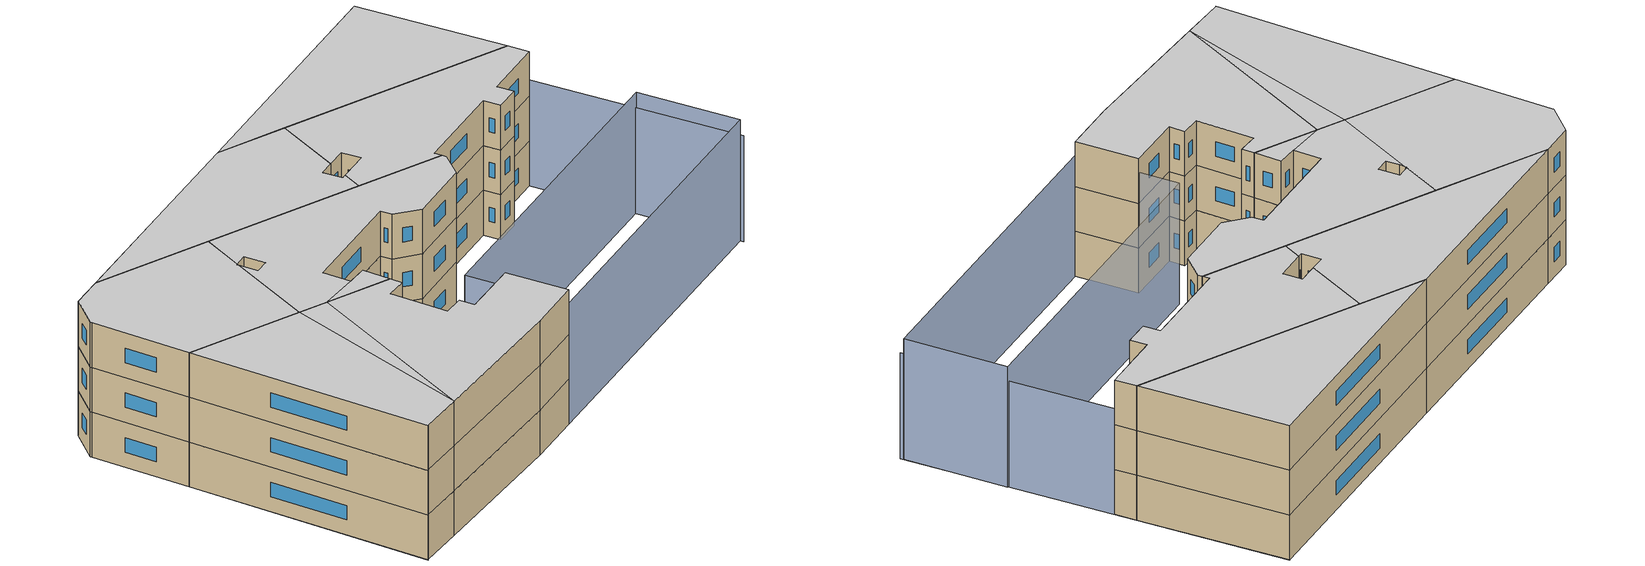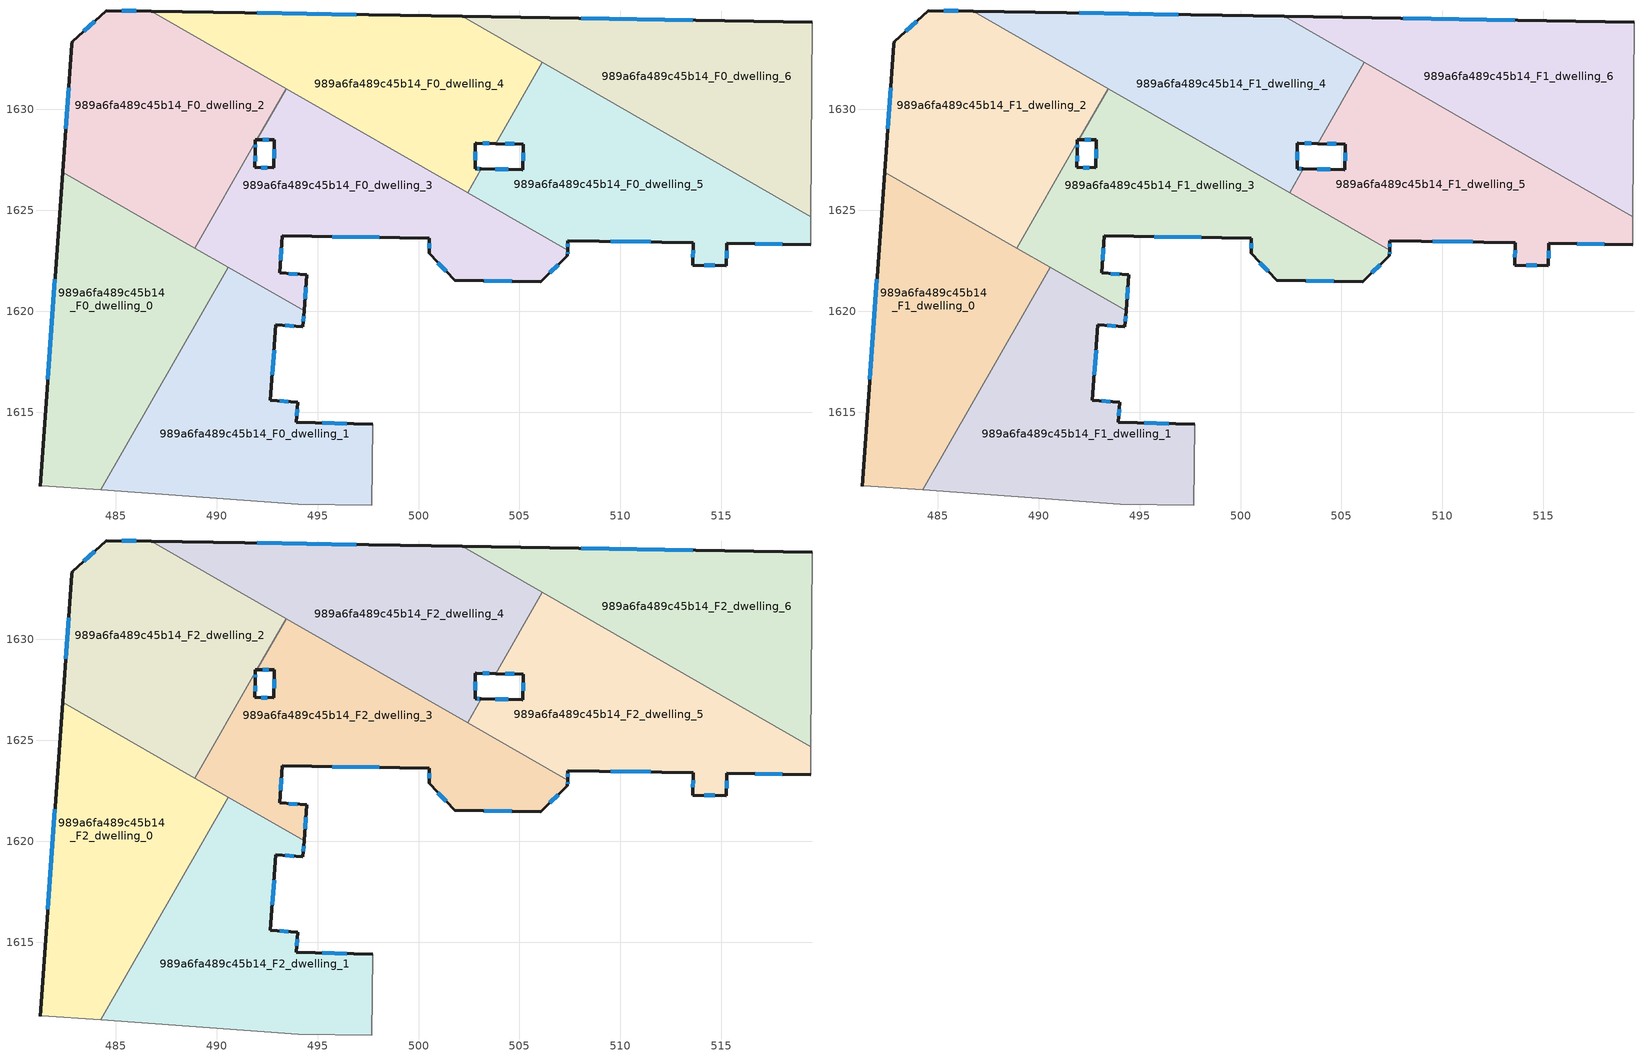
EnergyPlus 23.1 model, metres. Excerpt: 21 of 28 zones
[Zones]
989a6fa489c45b14_F0_dwelling_0
 floor ground (EU_floor_Construction): 488.92,1623.12 484.25,1611.15 481.33,1611.36 481.26,1611.34 482.38,1626.88 z0; 490.58,1622.17 484.25,1611.15 488.92,1623.12 z0
 wall outside (EU_wall_Construction): 482.38,1626.88 481.26,1611.34 z0:3
 wall adiabatic (EU_wall_Construction): 481.26,1611.34 481.33,1611.36 484.25,1611.15 z0:3
 wall to 989a6fa489c45b14_F0_dwelling_1 (EU_wall_Construction): 484.25,1611.15 490.58,1622.17 z0:3
 wall to 989a6fa489c45b14_F0_dwelling_2 (EU_wall_Construction): 488.92,1623.13 482.38,1626.88 z0:3
 wall to 989a6fa489c45b14_F0_dwelling_3 (EU_wall_Construction): 490.58,1622.17 488.92,1623.13 z0:3
 window (EU_Window_Construction): 482,1621.59 481.64,1616.63 z1.02:1.98
989a6fa489c45b14_F0_dwelling_1
 floor ground (EU_floor_Construction): 494.34,1620.02 494.28,1619.23 492.94,1619.33 492.66,1615.59 494.01,1615.49 493.94,1614.49 497.74,1614.41 497.67,1610.38 494.04,1610.43 484.25,1611.15 490.58,1622.17 z0
 wall outside (EU_wall_Construction): 497.74,1614.41 493.94,1614.49 494.01,1615.49 492.66,1615.59 492.94,1619.33 494.28,1619.23 494.34,1620.02 z0:3
 wall adiabatic (EU_wall_Construction): 484.25,1611.15 494.04,1610.43 497.67,1610.38 497.74,1614.41 z0:3
 wall to 989a6fa489c45b14_F0_dwelling_3 (EU_wall_Construction): 494.34,1620.02 490.58,1622.17 z0:3
 window (EU_Window_Construction): 493.39,1619.29 493.82,1619.26 / 492.76,1616.86 492.84,1618.05 / 493.55,1615.53 493.12,1615.56 / 493.96,1614.83 493.99,1615.15 / 496.44,1614.44 495.23,1614.46 / 494.3,1619.5 494.32,1619.75 z1.02:1.98
989a6fa489c45b14_F0_dwelling_2
 floor ground (EU_floor_Construction): 493.45,1631.02 492,1628.5 491.93,1628.5 491.92,1628.36 488.92,1623.13 482.38,1626.88 482.83,1633.21 482.84,1633.34 484.55,1634.89 486.77,1634.85 z0
 wall outside (EU_wall_Construction): 486.77,1634.85 484.55,1634.89 482.84,1633.34 482.83,1633.21 482.38,1626.88 / 491.93,1628.36 491.93,1628.5 492,1628.5 z0:3
 wall to 989a6fa489c45b14_F0_dwelling_3 (EU_wall_Construction): 492,1628.5 493.45,1631.02 / 488.92,1623.12 491.93,1628.36 z0:3
 wall to 989a6fa489c45b14_F0_dwelling_4 (EU_wall_Construction): 493.45,1631.02 486.77,1634.85 z0:3
 window (EU_Window_Construction): 483.97,1634.36 483.42,1633.87 / 486.01,1634.86 485.3,1634.87 / 482.68,1631.05 482.53,1629.03 z1.02:1.98
989a6fa489c45b14_F0_dwelling_3
 floor ground (EU_floor_Construction): 507.38,1623.03 507.38,1622.74 506.06,1621.46 501.8,1621.53 500.52,1622.86 500.53,1623.61 493.25,1623.73 493.12,1621.9 490.58,1622.17 488.92,1623.13 491.92,1628.36 491.92,1628 491.9,1627.12 492.84,1627.1 492.87,1628.48 492,1628.5 493.45,1631.02 z0; 494.46,1621.8 494.34,1620.02 490.58,1622.17 493.12,1621.9 z0
 wall outside (EU_wall_Construction): 494.34,1620.02 494.46,1621.8 493.12,1621.9 493.25,1623.73 500.53,1623.61 500.53,1622.86 501.8,1621.53 506.06,1621.46 507.38,1622.74 507.38,1623.03 / 492,1628.5 492.87,1628.48 492.84,1627.1 491.9,1627.12 491.92,1628 491.93,1628.36 z0:3
 wall to 989a6fa489c45b14_F0_dwelling_5 (EU_wall_Construction): 507.38,1623.03 502.44,1625.86 z0:3
 wall to 989a6fa489c45b14_F0_dwelling_4 (EU_wall_Construction): 502.44,1625.86 493.45,1631.02 z0:3
 window (EU_Window_Construction): 493.17,1622.52 493.21,1623.11 / 494.01,1621.83 493.58,1621.86 / 494.38,1620.63 494.42,1621.19 / 491.92,1628.12 491.92,1628.24 / 491.91,1627.42 491.91,1627.7 / 492.52,1627.11 492.22,1627.11 / 492.86,1628.01 492.85,1627.57 / 492.3,1628.49 492.57,1628.49 / 507.38,1622.83 507.38,1622.93 / 506.51,1621.9 506.93,1622.3 / 503.25,1621.51 504.61,1621.49 / 500.96,1622.4 501.36,1621.98 / 500.53,1623.35 500.53,1623.11 / 495.73,1623.69 498.05,1623.65 z1.02:1.98
989a6fa489c45b14_F0_dwelling_4
 floor ground (EU_floor_Construction): 506.14,1632.31 503.83,1628.3 502.86,1628.31 502.82,1628.32 502.8,1627.04 503.11,1627.04 502.44,1625.86 486.77,1634.85 502.15,1634.6 z0
 wall outside (EU_wall_Construction): 503.11,1627.04 502.8,1627.04 502.82,1628.32 502.86,1628.31 503.83,1628.3 / 502.15,1634.6 486.77,1634.85 z0:3
 wall to 989a6fa489c45b14_F0_dwelling_5 (EU_wall_Construction): 503.83,1628.3 506.14,1632.31 / 502.44,1625.86 503.11,1627.04 z0:3
 wall to 989a6fa489c45b14_F0_dwelling_6 (EU_wall_Construction): 506.14,1632.31 502.15,1634.6 z0:3
 window (EU_Window_Construction): 503.19,1628.31 503.5,1628.3 / 502.81,1627.48 502.81,1627.88 / 503.01,1627.04 502.91,1627.04 / 496.92,1634.68 492,1634.76 z1.02:1.98
989a6fa489c45b14_F0_dwelling_5
 floor ground (EU_floor_Construction): 519.43,1624.69 519.42,1623.29 515.26,1623.36 515.24,1622.25 513.58,1622.28 513.6,1623.39 507.39,1623.5 507.38,1623.03 502.44,1625.86 503.11,1627.04 505.13,1627.01 505.17,1627.01 505.19,1628.28 503.83,1628.3 506.14,1632.31 z0
 wall outside (EU_wall_Construction): 507.38,1623.03 507.39,1623.5 513.6,1623.39 513.58,1622.28 515.24,1622.25 515.26,1623.36 519.43,1623.29 / 503.83,1628.3 505.19,1628.28 505.17,1627.01 505.14,1627.01 503.11,1627.04 z0:3
 wall adiabatic (EU_wall_Construction): 519.43,1623.29 519.43,1624.69 z0:3
 wall to 989a6fa489c45b14_F0_dwelling_6 (EU_wall_Construction): 519.43,1624.69 506.14,1632.31 z0:3
 window (EU_Window_Construction): 515.25,1622.63 515.26,1622.98 / 514.15,1622.27 514.68,1622.26 / 513.6,1623.02 513.59,1622.66 / 509.51,1623.46 511.49,1623.43 / 507.39,1623.19 507.39,1623.34 / 504.45,1627.02 503.8,1627.03 / 505.18,1627.84 505.18,1627.44 / 504.3,1628.29 504.73,1628.28 / 516.68,1623.34 518.01,1623.32 z1.02:1.98
989a6fa489c45b14_F0_dwelling_6
 floor ground (EU_floor_Construction): 519.48,1634.31 519.43,1624.69 502.15,1634.6 z0
 wall outside (EU_wall_Construction): 519.48,1634.31 502.15,1634.6 z0:3
 wall adiabatic (EU_wall_Construction): 519.43,1624.69 519.48,1634.31 z0:3
 window (EU_Window_Construction): 513.59,1634.41 508.05,1634.5 z1.02:1.98
989a6fa489c45b14_F1_dwelling_0
 floor to 989a6fa489c45b14_F0_dwelling_0 (EU_floor_Construction): 488.92,1623.12 484.25,1611.15 481.33,1611.36 481.26,1611.34 482.38,1626.88 z3; 490.58,1622.17 484.25,1611.15 488.92,1623.12 z3
 wall outside (EU_wall_Construction): 482.38,1626.88 481.26,1611.34 z3:6
 wall adiabatic (EU_wall_Construction): 481.26,1611.34 481.33,1611.36 484.25,1611.15 z3:6
 wall to 989a6fa489c45b14_F1_dwelling_1 (EU_wall_Construction): 484.25,1611.15 490.58,1622.17 z3:6
 wall to 989a6fa489c45b14_F1_dwelling_2 (EU_wall_Construction): 488.92,1623.13 482.38,1626.88 z3:6
 wall to 989a6fa489c45b14_F1_dwelling_3 (EU_wall_Construction): 490.58,1622.17 488.92,1623.13 z3:6
 window (EU_Window_Construction): 482,1621.59 481.64,1616.63 z4.02:4.98
989a6fa489c45b14_F1_dwelling_1
 floor to 989a6fa489c45b14_F0_dwelling_1 (EU_floor_Construction): 494.34,1620.02 494.28,1619.23 492.94,1619.33 492.66,1615.59 494.01,1615.49 493.94,1614.49 497.74,1614.41 497.67,1610.38 494.04,1610.43 484.25,1611.15 490.58,1622.17 z3
 wall outside (EU_wall_Construction): 497.74,1614.41 493.94,1614.49 494.01,1615.49 492.66,1615.59 492.94,1619.33 494.28,1619.23 494.34,1620.02 z3:6
 wall adiabatic (EU_wall_Construction): 484.25,1611.15 494.04,1610.43 497.67,1610.38 497.74,1614.41 z3:6
 wall to 989a6fa489c45b14_F1_dwelling_3 (EU_wall_Construction): 494.34,1620.02 490.58,1622.17 z3:6
 window (EU_Window_Construction): 493.39,1619.29 493.82,1619.26 / 492.76,1616.86 492.84,1618.05 / 493.55,1615.53 493.12,1615.56 / 493.96,1614.83 493.99,1615.15 / 496.44,1614.44 495.23,1614.46 / 494.3,1619.5 494.32,1619.75 z4.02:4.98
989a6fa489c45b14_F1_dwelling_2
 floor to 989a6fa489c45b14_F0_dwelling_2 (EU_floor_Construction): 493.45,1631.02 492,1628.5 491.93,1628.5 491.92,1628.36 488.92,1623.13 482.38,1626.88 482.83,1633.21 482.84,1633.34 484.55,1634.89 486.77,1634.85 z3
 wall outside (EU_wall_Construction): 486.77,1634.85 484.55,1634.89 482.84,1633.34 482.83,1633.21 482.38,1626.88 / 491.93,1628.36 491.93,1628.5 492,1628.5 z3:6
 wall to 989a6fa489c45b14_F1_dwelling_3 (EU_wall_Construction): 492,1628.5 493.45,1631.02 / 488.92,1623.12 491.93,1628.36 z3:6
 wall to 989a6fa489c45b14_F1_dwelling_4 (EU_wall_Construction): 493.45,1631.02 486.77,1634.85 z3:6
 window (EU_Window_Construction): 483.97,1634.36 483.42,1633.87 / 486.01,1634.86 485.3,1634.87 / 482.68,1631.05 482.53,1629.03 z4.02:4.98
989a6fa489c45b14_F1_dwelling_3
 floor to 989a6fa489c45b14_F0_dwelling_3 (EU_floor_Construction): 494.46,1621.8 494.34,1620.02 490.58,1622.17 493.12,1621.9 z3; 507.38,1623.03 507.38,1622.74 506.06,1621.46 501.8,1621.53 500.53,1622.86 500.53,1623.61 493.25,1623.73 493.12,1621.9 490.58,1622.17 488.92,1623.13 491.92,1628.36 491.92,1628 491.9,1627.12 492.84,1627.1 492.87,1628.48 492,1628.5 493.45,1631.02 z3
 wall outside (EU_wall_Construction): 494.34,1620.02 494.46,1621.8 493.12,1621.9 493.25,1623.73 500.53,1623.61 500.53,1622.86 501.8,1621.53 506.06,1621.46 507.38,1622.74 507.38,1623.03 / 492,1628.5 492.87,1628.48 492.84,1627.1 491.9,1627.12 491.92,1628 491.93,1628.36 z3:6
 wall to 989a6fa489c45b14_F1_dwelling_5 (EU_wall_Construction): 507.38,1623.03 502.44,1625.86 z3:6
 wall to 989a6fa489c45b14_F1_dwelling_4 (EU_wall_Construction): 502.44,1625.86 493.45,1631.02 z3:6
 window (EU_Window_Construction): 493.17,1622.52 493.21,1623.11 / 494.01,1621.83 493.58,1621.86 / 494.38,1620.63 494.42,1621.19 / 491.92,1628.12 491.92,1628.24 / 491.91,1627.42 491.91,1627.7 / 492.52,1627.11 492.22,1627.11 / 492.86,1628.01 492.85,1627.57 / 492.3,1628.49 492.57,1628.49 / 507.38,1622.83 507.38,1622.93 / 506.51,1621.9 506.93,1622.3 / 503.25,1621.51 504.61,1621.49 / 500.96,1622.4 501.36,1621.98 / 500.53,1623.35 500.53,1623.11 / 495.73,1623.69 498.05,1623.65 z4.02:4.98
989a6fa489c45b14_F1_dwelling_4
 floor to 989a6fa489c45b14_F0_dwelling_4 (EU_floor_Construction): 506.14,1632.31 503.83,1628.3 502.86,1628.31 502.82,1628.32 502.8,1627.04 503.11,1627.04 502.44,1625.86 486.77,1634.85 502.15,1634.6 z3
 wall outside (EU_wall_Construction): 503.11,1627.04 502.8,1627.04 502.82,1628.32 502.86,1628.31 503.83,1628.3 / 502.15,1634.6 486.77,1634.85 z3:6
 wall to 989a6fa489c45b14_F1_dwelling_5 (EU_wall_Construction): 503.83,1628.3 506.14,1632.31 / 502.44,1625.86 503.11,1627.04 z3:6
 wall to 989a6fa489c45b14_F1_dwelling_6 (EU_wall_Construction): 506.14,1632.31 502.15,1634.6 z3:6
 window (EU_Window_Construction): 503.19,1628.31 503.5,1628.3 / 502.81,1627.48 502.81,1627.88 / 503.01,1627.04 502.91,1627.04 / 496.92,1634.68 492,1634.76 z4.02:4.98
989a6fa489c45b14_F1_dwelling_5
 floor to 989a6fa489c45b14_F0_dwelling_5 (EU_floor_Construction): 519.43,1624.69 519.42,1623.29 515.26,1623.36 515.24,1622.25 513.58,1622.28 513.6,1623.39 507.39,1623.5 507.38,1623.03 502.44,1625.86 503.11,1627.04 505.13,1627.01 505.17,1627.01 505.19,1628.28 503.83,1628.3 506.14,1632.31 z3
 wall outside (EU_wall_Construction): 507.38,1623.03 507.39,1623.5 513.6,1623.39 513.58,1622.28 515.24,1622.25 515.26,1623.36 519.43,1623.29 / 503.83,1628.3 505.19,1628.28 505.17,1627.01 505.14,1627.01 503.11,1627.04 z3:6
 wall adiabatic (EU_wall_Construction): 519.43,1623.29 519.43,1624.69 z3:6
 wall to 989a6fa489c45b14_F1_dwelling_6 (EU_wall_Construction): 519.43,1624.69 506.14,1632.31 z3:6
 window (EU_Window_Construction): 515.25,1622.63 515.26,1622.98 / 514.15,1622.27 514.68,1622.26 / 513.6,1623.02 513.59,1622.66 / 509.51,1623.46 511.49,1623.43 / 507.39,1623.19 507.39,1623.34 / 504.45,1627.02 503.8,1627.03 / 505.18,1627.84 505.18,1627.44 / 504.3,1628.29 504.73,1628.28 / 516.68,1623.34 518.01,1623.32 z4.02:4.98
989a6fa489c45b14_F1_dwelling_6
 floor to 989a6fa489c45b14_F0_dwelling_6 (EU_floor_Construction): 519.48,1634.31 519.43,1624.69 502.15,1634.6 z3
 wall outside (EU_wall_Construction): 519.48,1634.31 502.15,1634.6 z3:6
 wall adiabatic (EU_wall_Construction): 519.43,1624.69 519.48,1634.31 z3:6
 window (EU_Window_Construction): 513.59,1634.41 508.05,1634.5 z4.02:4.98
989a6fa489c45b14_F2_dwelling_0
 floor to 989a6fa489c45b14_F1_dwelling_0 (EU_floor_Construction): 488.92,1623.12 484.25,1611.15 481.33,1611.36 481.26,1611.34 482.38,1626.88 z6; 490.58,1622.17 484.25,1611.15 488.92,1623.12 z6
 wall outside (EU_wall_Construction): 482.38,1626.88 481.26,1611.34 z6:9
 wall adiabatic (EU_wall_Construction): 481.26,1611.34 481.33,1611.36 484.25,1611.15 z6:9
 wall to 989a6fa489c45b14_F2_dwelling_1 (EU_wall_Construction): 484.25,1611.15 490.58,1622.17 z6:9
 wall to 989a6fa489c45b14_F2_dwelling_2 (EU_wall_Construction): 488.92,1623.13 482.38,1626.88 z6:9
 wall to 989a6fa489c45b14_F2_dwelling_3 (EU_wall_Construction): 490.58,1622.17 488.92,1623.13 z6:9
 window (EU_Window_Construction): 482,1621.59 481.64,1616.63 z7.02:7.98
 ceiling to 989a6fa489c45b14_F3_dwelling_0 (EU_floor_Construction): 484.25,1611.15 488.92,1623.12 482.38,1626.88 481.26,1611.34 481.33,1611.36 z9; 484.25,1611.15 490.58,1622.17 488.92,1623.12 z9
989a6fa489c45b14_F2_dwelling_1
 floor to 989a6fa489c45b14_F1_dwelling_1 (EU_floor_Construction): 494.34,1620.02 494.28,1619.23 492.94,1619.33 492.66,1615.59 494.01,1615.49 493.94,1614.49 497.74,1614.41 497.67,1610.38 494.04,1610.43 484.25,1611.15 490.58,1622.17 z6
 wall outside (EU_wall_Construction): 497.74,1614.41 493.94,1614.49 494.01,1615.49 492.66,1615.59 492.94,1619.33 494.28,1619.23 494.34,1620.02 z6:9
 wall adiabatic (EU_wall_Construction): 484.25,1611.15 494.04,1610.43 497.67,1610.38 497.74,1614.41 z6:9
 wall to 989a6fa489c45b14_F2_dwelling_3 (EU_wall_Construction): 494.34,1620.02 490.58,1622.17 z6:9
 window (EU_Window_Construction): 493.39,1619.29 493.82,1619.26 / 492.76,1616.86 492.84,1618.05 / 493.55,1615.53 493.12,1615.56 / 493.96,1614.83 493.99,1615.15 / 496.44,1614.44 495.23,1614.46 / 494.3,1619.5 494.32,1619.75 z7.02:7.98
 ceiling to 989a6fa489c45b14_F3_dwelling_1 (EU_floor_Construction): 497.67,1610.38 497.74,1614.41 493.94,1614.49 494.01,1615.49 492.66,1615.59 492.94,1619.33 494.28,1619.23 494.34,1620.02 490.58,1622.17 484.25,1611.15 494.04,1610.43 z9
989a6fa489c45b14_F2_dwelling_2
 floor to 989a6fa489c45b14_F1_dwelling_2 (EU_floor_Construction): 493.45,1631.02 492,1628.5 491.93,1628.5 491.92,1628.36 488.92,1623.13 482.38,1626.88 482.83,1633.21 482.84,1633.34 484.55,1634.89 486.77,1634.85 z6
 wall outside (EU_wall_Construction): 486.77,1634.85 484.55,1634.89 482.84,1633.34 482.83,1633.21 482.38,1626.88 / 491.93,1628.36 491.93,1628.5 492,1628.5 z6:9
 wall to 989a6fa489c45b14_F2_dwelling_3 (EU_wall_Construction): 492,1628.5 493.45,1631.02 / 488.92,1623.12 491.93,1628.36 z6:9
 wall to 989a6fa489c45b14_F2_dwelling_4 (EU_wall_Construction): 493.45,1631.02 486.77,1634.85 z6:9
 window (EU_Window_Construction): 483.97,1634.36 483.42,1633.87 / 486.01,1634.86 485.3,1634.87 / 482.68,1631.05 482.53,1629.03 z7.02:7.98
 ceiling to 989a6fa489c45b14_F3_dwelling_2 (EU_floor_Construction): 488.92,1623.13 491.92,1628.36 491.93,1628.5 492,1628.5 493.45,1631.02 486.77,1634.85 484.55,1634.89 482.84,1633.34 482.83,1633.21 482.38,1626.88 z9
989a6fa489c45b14_F2_dwelling_3
 floor to 989a6fa489c45b14_F1_dwelling_3 (EU_floor_Construction): 494.46,1621.8 494.34,1620.02 490.58,1622.17 493.12,1621.9 z6; 507.38,1623.03 507.38,1622.74 506.06,1621.46 501.8,1621.53 500.53,1622.86 500.53,1623.61 493.25,1623.73 493.12,1621.9 490.58,1622.17 488.92,1623.13 491.92,1628.36 491.92,1628 491.9,1627.12 492.84,1627.1 492.87,1628.48 492,1628.5 493.45,1631.02 z6
 wall outside (EU_wall_Construction): 494.34,1620.02 494.46,1621.8 493.12,1621.9 493.25,1623.73 500.53,1623.61 500.53,1622.86 501.8,1621.53 506.06,1621.46 507.38,1622.74 507.38,1623.03 / 492,1628.5 492.87,1628.48 492.84,1627.1 491.9,1627.12 491.92,1628 491.93,1628.36 z6:9
 wall to 989a6fa489c45b14_F2_dwelling_5 (EU_wall_Construction): 507.38,1623.03 502.44,1625.86 z6:9
 wall to 989a6fa489c45b14_F2_dwelling_4 (EU_wall_Construction): 502.44,1625.86 493.45,1631.02 z6:9
 window (EU_Window_Construction): 493.17,1622.52 493.21,1623.11 / 494.01,1621.83 493.58,1621.86 / 494.38,1620.63 494.42,1621.19 / 491.92,1628.12 491.92,1628.24 / 491.91,1627.42 491.91,1627.7 / 492.52,1627.11 492.22,1627.11 / 492.86,1628.01 492.85,1627.57 / 492.3,1628.49 492.57,1628.49 / 507.38,1622.83 507.38,1622.93 / 506.51,1621.9 506.93,1622.3 / 503.25,1621.51 504.61,1621.49 / 500.96,1622.4 501.36,1621.98 / 500.53,1623.35 500.53,1623.11 / 495.73,1623.69 498.05,1623.65 z7.02:7.98
 ceiling to 989a6fa489c45b14_F3_dwelling_3 (EU_floor_Construction): 494.34,1620.02 494.46,1621.8 493.12,1621.9 490.58,1622.17 z9; 507.38,1622.74 507.38,1623.03 493.45,1631.02 492,1628.5 492.87,1628.48 492.84,1627.1 491.9,1627.12 491.92,1628 491.92,1628.36 488.92,1623.13 490.58,1622.17 493.12,1621.9 493.25,1623.73 500.53,1623.61 500.53,1622.86 501.8,1621.53 506.06,1621.46 z9
989a6fa489c45b14_F2_dwelling_4
 floor to 989a6fa489c45b14_F1_dwelling_4 (EU_floor_Construction): 506.14,1632.31 503.83,1628.3 502.86,1628.31 502.82,1628.32 502.8,1627.04 503.11,1627.04 502.44,1625.86 486.77,1634.85 502.15,1634.6 z6
 wall outside (EU_wall_Construction): 503.11,1627.04 502.8,1627.04 502.82,1628.32 502.86,1628.31 503.83,1628.3 / 502.15,1634.6 486.77,1634.85 z6:9
 wall to 989a6fa489c45b14_F2_dwelling_5 (EU_wall_Construction): 503.83,1628.3 506.14,1632.31 / 502.44,1625.86 503.11,1627.04 z6:9
 wall to 989a6fa489c45b14_F2_dwelling_6 (EU_wall_Construction): 506.14,1632.31 502.15,1634.6 z6:9
 window (EU_Window_Construction): 503.19,1628.31 503.5,1628.3 / 502.81,1627.48 502.81,1627.88 / 503.01,1627.04 502.91,1627.04 / 496.92,1634.68 492,1634.76 z7.02:7.98
 ceiling to 989a6fa489c45b14_F3_dwelling_4 (EU_floor_Construction): 503.11,1627.04 502.8,1627.04 502.82,1628.32 502.86,1628.31 503.83,1628.3 506.14,1632.31 502.15,1634.6 486.77,1634.85 502.44,1625.86 z9
989a6fa489c45b14_F2_dwelling_5
 floor to 989a6fa489c45b14_F1_dwelling_5 (EU_floor_Construction): 519.43,1624.69 519.42,1623.29 515.26,1623.36 515.24,1622.25 513.58,1622.28 513.6,1623.39 507.39,1623.5 507.38,1623.03 502.44,1625.86 503.11,1627.04 505.13,1627.01 505.17,1627.01 505.19,1628.28 503.83,1628.3 506.14,1632.31 z6
 wall outside (EU_wall_Construction): 507.38,1623.03 507.39,1623.5 513.6,1623.39 513.58,1622.28 515.24,1622.25 515.26,1623.36 519.43,1623.29 / 503.83,1628.3 505.19,1628.28 505.17,1627.01 505.14,1627.01 503.11,1627.04 z6:9
 wall adiabatic (EU_wall_Construction): 519.43,1623.29 519.43,1624.69 z6:9
 wall to 989a6fa489c45b14_F2_dwelling_6 (EU_wall_Construction): 519.43,1624.69 506.14,1632.31 z6:9
 window (EU_Window_Construction): 515.25,1622.63 515.26,1622.98 / 514.15,1622.27 514.68,1622.26 / 513.6,1623.02 513.59,1622.66 / 509.51,1623.46 511.49,1623.43 / 507.39,1623.19 507.39,1623.34 / 504.45,1627.02 503.8,1627.03 / 505.18,1627.84 505.18,1627.44 / 504.3,1628.29 504.73,1628.28 / 516.68,1623.34 518.01,1623.32 z7.02:7.98
 ceiling to 989a6fa489c45b14_F3_dwelling_5 (EU_floor_Construction): 519.42,1623.29 519.43,1624.69 506.14,1632.31 503.83,1628.3 505.19,1628.28 505.17,1627.01 505.13,1627.01 503.11,1627.04 502.44,1625.86 507.38,1623.03 507.39,1623.5 513.6,1623.39 513.58,1622.28 515.24,1622.25 515.26,1623.36 z9
989a6fa489c45b14_F2_dwelling_6
 floor to 989a6fa489c45b14_F1_dwelling_6 (EU_floor_Construction): 519.48,1634.31 519.43,1624.69 502.15,1634.6 z6
 wall outside (EU_wall_Construction): 519.48,1634.31 502.15,1634.6 z6:9
 wall adiabatic (EU_wall_Construction): 519.43,1624.69 519.48,1634.31 z6:9
 window (EU_Window_Construction): 513.59,1634.41 508.05,1634.5 z7.02:7.98
 ceiling to 989a6fa489c45b14_F3_dwelling_6 (EU_floor_Construction): 519.43,1624.69 519.48,1634.31 502.15,1634.6 z9
shading: 519.35,1610.01 497.67,1610.38 / 497.67,1610.38 497.78,1616.98 / 497.78,1616.98 519.46,1616.61 / 519.46,1616.61 519.35,1610.01 z0:8.1; 519.34,1609.8 519.48,1634.32 z0:7.1
[Building]
EU S2 Campaign: North Axis=0; Terrain=City; Solar Distribution=FullExterior
[Site:Location]
Vienna: Latitude=48; Longitude=16.5; Time Zone=1; Elevation=183
[SizingPeriod:WeatherFileDays]
AnnualSizingPeriod: Begin Month=1; Begin Day of Month=1; End Month=12; End Day of Month=31; Day of Week for Start Day=Monday; Use Weather File Daylight Saving Period=No; Use Weather File Rain and Snow Indicators=No
[MATERIAL]
EU_InternalMass_Material: Roughness=MediumRough; Thickness=0.1; Conductivity=1; Density=1800; Specific Heat=900; Thermal Absorptance=0.9; Solar Absorptance=0.7; Visible Absorptance=0.7
[MATERIAL:NOMASS] Roughness=MediumRough; Thermal Absorptance=0.9; Solar Absorptance=0.7; Visible Absorptance=0.7
Name | Thermal Resistance
EU_wall_NoMass | 0.942466
EU_floor_NoMass | 0.66527
[WINDOWMATERIAL:SIMPLEGLAZINGSYSTEM]
EU_Window_SimpleGlazing: UFactor=2.03367; Solar Heat Gain Coefficient=0.65; Visible Transmittance=0.65
[CONSTRUCTION]
EU_wall_Construction: EU_wall_NoMass
EU_floor_Construction: EU_floor_NoMass
EU_Window_Construction: EU_Window_SimpleGlazing
EU_InternalMass_Construction: EU_InternalMass_Material
[ZONE] Type=1; Multiplier=1; Ceiling Height=autocalculate; Floor Area=autocalculate; Part of Total Floor Area=Yes
Name | Volume
989a6fa489c45b14_F0_dwelling_0; 989a6fa489c45b14_F1_dwelling_0; 989a6fa489c45b14_F2_dwelling_0 | 250.221
989a6fa489c45b14_F0_dwelling_1; 989a6fa489c45b14_F1_dwelling_1; 989a6fa489c45b14_F2_dwelling_1 | 250.262
989a6fa489c45b14_F0_dwelling_2; 989a6fa489c45b14_F1_dwelling_2; 989a6fa489c45b14_F2_dwelling_2 | 250.261
989a6fa489c45b14_F0_dwelling_3; 989a6fa489c45b14_F1_dwelling_3; 989a6fa489c45b14_F2_dwelling_3; 989a6fa489c45b14_F0_dwelling_6; 989a6fa489c45b14_F1_dwelling_6; 989a6fa489c45b14_F2_dwelling_6 | 250.26
989a6fa489c45b14_F0_dwelling_4; 989a6fa489c45b14_F1_dwelling_4; 989a6fa489c45b14_F2_dwelling_4 | 250.219
989a6fa489c45b14_F0_dwelling_5; 989a6fa489c45b14_F1_dwelling_5; 989a6fa489c45b14_F2_dwelling_5 | 250.237
[INTERNALMASS] Construction=EU_InternalMass_Construction
Name | Zone or ZoneList | Surface Area
989a6fa489c45b14_F0_dwelling_0_EU_InternalMass | 989a6fa489c45b14_F0_dwelling_0 | 83.4107
989a6fa489c45b14_F0_dwelling_1_EU_InternalMass | 989a6fa489c45b14_F0_dwelling_1 | 83.4206
989a6fa489c45b14_F0_dwelling_2_EU_InternalMass | 989a6fa489c45b14_F0_dwelling_2 | 83.4221
989a6fa489c45b14_F0_dwelling_3_EU_InternalMass | 989a6fa489c45b14_F0_dwelling_3 | 83.4199
989a6fa489c45b14_F0_dwelling_4_EU_InternalMass | 989a6fa489c45b14_F0_dwelling_4 | 83.4028
989a6fa489c45b14_F0_dwelling_5_EU_InternalMass | 989a6fa489c45b14_F0_dwelling_5 | 83.4132
989a6fa489c45b14_F0_dwelling_6_EU_InternalMass | 989a6fa489c45b14_F0_dwelling_6 | 83.4204
989a6fa489c45b14_F1_dwelling_0_EU_InternalMass | 989a6fa489c45b14_F1_dwelling_0 | 83.4107
989a6fa489c45b14_F1_dwelling_1_EU_InternalMass | 989a6fa489c45b14_F1_dwelling_1 | 83.4206
989a6fa489c45b14_F1_dwelling_2_EU_InternalMass | 989a6fa489c45b14_F1_dwelling_2 | 83.4221
989a6fa489c45b14_F1_dwelling_3_EU_InternalMass | 989a6fa489c45b14_F1_dwelling_3 | 83.4199
989a6fa489c45b14_F1_dwelling_4_EU_InternalMass | 989a6fa489c45b14_F1_dwelling_4 | 83.4028
989a6fa489c45b14_F1_dwelling_5_EU_InternalMass | 989a6fa489c45b14_F1_dwelling_5 | 83.4132
989a6fa489c45b14_F1_dwelling_6_EU_InternalMass | 989a6fa489c45b14_F1_dwelling_6 | 83.4204
989a6fa489c45b14_F2_dwelling_0_EU_InternalMass | 989a6fa489c45b14_F2_dwelling_0 | 83.4107
989a6fa489c45b14_F2_dwelling_1_EU_InternalMass | 989a6fa489c45b14_F2_dwelling_1 | 83.4206
989a6fa489c45b14_F2_dwelling_2_EU_InternalMass | 989a6fa489c45b14_F2_dwelling_2 | 83.4221
989a6fa489c45b14_F2_dwelling_3_EU_InternalMass | 989a6fa489c45b14_F2_dwelling_3 | 83.4199
989a6fa489c45b14_F2_dwelling_4_EU_InternalMass | 989a6fa489c45b14_F2_dwelling_4 | 83.4028
989a6fa489c45b14_F2_dwelling_5_EU_InternalMass | 989a6fa489c45b14_F2_dwelling_5 | 83.4132
989a6fa489c45b14_F2_dwelling_6_EU_InternalMass | 989a6fa489c45b14_F2_dwelling_6 | 83.4204
[OTHEREQUIPMENT] Fuel Type=Electricity; Design Level Calculation Method=Watts/Area; Power per Zone Floor Area=1; Fraction Latent=0; Fraction Radiant=0; Fraction Lost=0; Carbon Dioxide Generation Rate=0; EndUse Subcategory=EU_Step8_InternalGains
Name | Zone or ZoneList or Space or SpaceList | Schedule
EU_Step8_InternalGain_989a6fa489c45b14_F0_dwelling_0_f000 | 989a6fa489c45b14_F0_dwelling_0 | EU_Step8_GainSchedule_989a6fa489c45b14_F0_dwelling_0_f000
EU_Step8_InternalGain_989a6fa489c45b14_F0_dwelling_1_f000 | 989a6fa489c45b14_F0_dwelling_1 | EU_Step8_GainSchedule_989a6fa489c45b14_F0_dwelling_1_f000
EU_Step8_InternalGain_989a6fa489c45b14_F0_dwelling_2_f000 | 989a6fa489c45b14_F0_dwelling_2 | EU_Step8_GainSchedule_989a6fa489c45b14_F0_dwelling_2_f000
EU_Step8_InternalGain_989a6fa489c45b14_F0_dwelling_3_f000 | 989a6fa489c45b14_F0_dwelling_3 | EU_Step8_GainSchedule_989a6fa489c45b14_F0_dwelling_3_f000
EU_Step8_InternalGain_989a6fa489c45b14_F0_dwelling_4_f000 | 989a6fa489c45b14_F0_dwelling_4 | EU_Step8_GainSchedule_989a6fa489c45b14_F0_dwelling_4_f000
EU_Step8_InternalGain_989a6fa489c45b14_F0_dwelling_5_f000 | 989a6fa489c45b14_F0_dwelling_5 | EU_Step8_GainSchedule_989a6fa489c45b14_F0_dwelling_5_f000
EU_Step8_InternalGain_989a6fa489c45b14_F0_dwelling_6_f000 | 989a6fa489c45b14_F0_dwelling_6 | EU_Step8_GainSchedule_989a6fa489c45b14_F0_dwelling_6_f000
EU_Step8_InternalGain_989a6fa489c45b14_F1_dwelling_0_f000 | 989a6fa489c45b14_F1_dwelling_0 | EU_Step8_GainSchedule_989a6fa489c45b14_F1_dwelling_0_f000
EU_Step8_InternalGain_989a6fa489c45b14_F1_dwelling_1_f000 | 989a6fa489c45b14_F1_dwelling_1 | EU_Step8_GainSchedule_989a6fa489c45b14_F1_dwelling_1_f000
EU_Step8_InternalGain_989a6fa489c45b14_F1_dwelling_2_f000 | 989a6fa489c45b14_F1_dwelling_2 | EU_Step8_GainSchedule_989a6fa489c45b14_F1_dwelling_2_f000
EU_Step8_InternalGain_989a6fa489c45b14_F1_dwelling_3_f000 | 989a6fa489c45b14_F1_dwelling_3 | EU_Step8_GainSchedule_989a6fa489c45b14_F1_dwelling_3_f000
EU_Step8_InternalGain_989a6fa489c45b14_F1_dwelling_4_f000 | 989a6fa489c45b14_F1_dwelling_4 | EU_Step8_GainSchedule_989a6fa489c45b14_F1_dwelling_4_f000
EU_Step8_InternalGain_989a6fa489c45b14_F1_dwelling_5_f000 | 989a6fa489c45b14_F1_dwelling_5 | EU_Step8_GainSchedule_989a6fa489c45b14_F1_dwelling_5_f000
EU_Step8_InternalGain_989a6fa489c45b14_F1_dwelling_6_f000 | 989a6fa489c45b14_F1_dwelling_6 | EU_Step8_GainSchedule_989a6fa489c45b14_F1_dwelling_6_f000
EU_Step8_InternalGain_989a6fa489c45b14_F2_dwelling_0_f000 | 989a6fa489c45b14_F2_dwelling_0 | EU_Step8_GainSchedule_989a6fa489c45b14_F2_dwelling_0_f000
EU_Step8_InternalGain_989a6fa489c45b14_F2_dwelling_1_f000 | 989a6fa489c45b14_F2_dwelling_1 | EU_Step8_GainSchedule_989a6fa489c45b14_F2_dwelling_1_f000
EU_Step8_InternalGain_989a6fa489c45b14_F2_dwelling_2_f000 | 989a6fa489c45b14_F2_dwelling_2 | EU_Step8_GainSchedule_989a6fa489c45b14_F2_dwelling_2_f000
EU_Step8_InternalGain_989a6fa489c45b14_F2_dwelling_3_f000 | 989a6fa489c45b14_F2_dwelling_3 | EU_Step8_GainSchedule_989a6fa489c45b14_F2_dwelling_3_f000
EU_Step8_InternalGain_989a6fa489c45b14_F2_dwelling_4_f000 | 989a6fa489c45b14_F2_dwelling_4 | EU_Step8_GainSchedule_989a6fa489c45b14_F2_dwelling_4_f000
EU_Step8_InternalGain_989a6fa489c45b14_F2_dwelling_5_f000 | 989a6fa489c45b14_F2_dwelling_5 | EU_Step8_GainSchedule_989a6fa489c45b14_F2_dwelling_5_f000
EU_Step8_InternalGain_989a6fa489c45b14_F2_dwelling_6_f000 | 989a6fa489c45b14_F2_dwelling_6 | EU_Step8_GainSchedule_989a6fa489c45b14_F2_dwelling_6_f000
[ZONEVENTILATION:DESIGNFLOWRATE] Schedule=EU_AlwaysOn; Design Flow Rate Calculation Method=AirChanges/Hour; Air Changes per Hour=0.530523; Ventilation Type=Natural; Fan Pressure Rise=0; Fan Total Efficiency=1; Constant Term Coefficient=1; Temperature Term Coefficient=0; Velocity Term Coefficient=0; Velocity Squared Term Coefficient=0; Minimum Indoor Temperature=-100; Maximum Indoor Temperature=100; Delta Temperature=-100; Minimum Outdoor Temperature=-100; Maximum Outdoor Temperature=100; Maximum Wind Speed=40
Name | Zone or ZoneList or Space or SpaceList
EU_ConstantAir_989a6fa489c45b14_F0_dwelling_0 | 989a6fa489c45b14_F0_dwelling_0
EU_ConstantAir_989a6fa489c45b14_F0_dwelling_1 | 989a6fa489c45b14_F0_dwelling_1
EU_ConstantAir_989a6fa489c45b14_F0_dwelling_2 | 989a6fa489c45b14_F0_dwelling_2
EU_ConstantAir_989a6fa489c45b14_F0_dwelling_3 | 989a6fa489c45b14_F0_dwelling_3
EU_ConstantAir_989a6fa489c45b14_F0_dwelling_4 | 989a6fa489c45b14_F0_dwelling_4
EU_ConstantAir_989a6fa489c45b14_F0_dwelling_5 | 989a6fa489c45b14_F0_dwelling_5
EU_ConstantAir_989a6fa489c45b14_F0_dwelling_6 | 989a6fa489c45b14_F0_dwelling_6
EU_ConstantAir_989a6fa489c45b14_F1_dwelling_0 | 989a6fa489c45b14_F1_dwelling_0
EU_ConstantAir_989a6fa489c45b14_F1_dwelling_1 | 989a6fa489c45b14_F1_dwelling_1
EU_ConstantAir_989a6fa489c45b14_F1_dwelling_2 | 989a6fa489c45b14_F1_dwelling_2
EU_ConstantAir_989a6fa489c45b14_F1_dwelling_3 | 989a6fa489c45b14_F1_dwelling_3
EU_ConstantAir_989a6fa489c45b14_F1_dwelling_4 | 989a6fa489c45b14_F1_dwelling_4
EU_ConstantAir_989a6fa489c45b14_F1_dwelling_5 | 989a6fa489c45b14_F1_dwelling_5
EU_ConstantAir_989a6fa489c45b14_F1_dwelling_6 | 989a6fa489c45b14_F1_dwelling_6
EU_ConstantAir_989a6fa489c45b14_F2_dwelling_0 | 989a6fa489c45b14_F2_dwelling_0
EU_ConstantAir_989a6fa489c45b14_F2_dwelling_1 | 989a6fa489c45b14_F2_dwelling_1
EU_ConstantAir_989a6fa489c45b14_F2_dwelling_2 | 989a6fa489c45b14_F2_dwelling_2
EU_ConstantAir_989a6fa489c45b14_F2_dwelling_3 | 989a6fa489c45b14_F2_dwelling_3
EU_ConstantAir_989a6fa489c45b14_F2_dwelling_4 | 989a6fa489c45b14_F2_dwelling_4
EU_ConstantAir_989a6fa489c45b14_F2_dwelling_5 | 989a6fa489c45b14_F2_dwelling_5
EU_ConstantAir_989a6fa489c45b14_F2_dwelling_6 | 989a6fa489c45b14_F2_dwelling_6
[HVACTEMPLATE:THERMOSTAT] Constant Heating Setpoint=20; Constant Cooling Setpoint=50
EU_HeatOnly_989a6fa489c45b14_F0_dwelling_0; EU_HeatOnly_989a6fa489c45b14_F0_dwelling_1; EU_HeatOnly_989a6fa489c45b14_F0_dwelling_2; EU_HeatOnly_989a6fa489c45b14_F0_dwelling_3; EU_HeatOnly_989a6fa489c45b14_F0_dwelling_4; EU_HeatOnly_989a6fa489c45b14_F0_dwelling_5; EU_HeatOnly_989a6fa489c45b14_F0_dwelling_6; EU_HeatOnly_989a6fa489c45b14_F1_dwelling_0; EU_HeatOnly_989a6fa489c45b14_F1_dwelling_1; EU_HeatOnly_989a6fa489c45b14_F1_dwelling_2; EU_HeatOnly_989a6fa489c45b14_F1_dwelling_3; EU_HeatOnly_989a6fa489c45b14_F1_dwelling_4; EU_HeatOnly_989a6fa489c45b14_F1_dwelling_5; EU_HeatOnly_989a6fa489c45b14_F1_dwelling_6; EU_HeatOnly_989a6fa489c45b14_F2_dwelling_0; EU_HeatOnly_989a6fa489c45b14_F2_dwelling_1; EU_HeatOnly_989a6fa489c45b14_F2_dwelling_2; EU_HeatOnly_989a6fa489c45b14_F2_dwelling_3; EU_HeatOnly_989a6fa489c45b14_F2_dwelling_4; EU_HeatOnly_989a6fa489c45b14_F2_dwelling_5; EU_HeatOnly_989a6fa489c45b14_F2_dwelling_6; EU_HeatOnly_989a6fa489c45b14_F3_dwelling_0; EU_HeatOnly_989a6fa489c45b14_F3_dwelling_1; EU_HeatOnly_989a6fa489c45b14_F3_dwelling_2; EU_HeatOnly_989a6fa489c45b14_F3_dwelling_3; EU_HeatOnly_989a6fa489c45b14_F3_dwelling_4; EU_HeatOnly_989a6fa489c45b14_F3_dwelling_5; EU_HeatOnly_989a6fa489c45b14_F3_dwelling_6
[HVACTEMPLATE:ZONE:IDEALLOADSAIRSYSTEM] System Availability Schedule=EU_AlwaysOn; Maximum Heating Supply Air Temperature=50; Minimum Cooling Supply Air Temperature=13; Maximum Heating Supply Air Humidity Ratio=0.0156; Minimum Cooling Supply Air Humidity Ratio=0.0077; Heating Limit=NoLimit; Cooling Limit=NoLimit; Heating Availability Schedule=EU_AlwaysOn; Cooling Availability Schedule=EU_CoolingOff; Dehumidification Control Type=ConstantSensibleHeatRatio; Cooling Sensible Heat Ratio=0.7; Dehumidification Setpoint=60; Humidification Control Type=None; Humidification Setpoint=30; Outdoor Air Method=None; Outdoor Air Flow Rate per Person=0.00944; Outdoor Air Flow Rate per Zone Floor Area=0; Outdoor Air Flow Rate per Zone=0; Demand Controlled Ventilation Type=None; Outdoor Air Economizer Type=NoEconomizer; Heat Recovery Type=None; Sensible Heat Recovery Effectiveness=0.7; Latent Heat Recovery Effectiveness=0.65
Name | Template Thermostat
989a6fa489c45b14_F0_dwelling_0 | EU_HeatOnly_989a6fa489c45b14_F0_dwelling_0
989a6fa489c45b14_F0_dwelling_1 | EU_HeatOnly_989a6fa489c45b14_F0_dwelling_1
989a6fa489c45b14_F0_dwelling_2 | EU_HeatOnly_989a6fa489c45b14_F0_dwelling_2
989a6fa489c45b14_F0_dwelling_3 | EU_HeatOnly_989a6fa489c45b14_F0_dwelling_3
989a6fa489c45b14_F0_dwelling_4 | EU_HeatOnly_989a6fa489c45b14_F0_dwelling_4
989a6fa489c45b14_F0_dwelling_5 | EU_HeatOnly_989a6fa489c45b14_F0_dwelling_5
989a6fa489c45b14_F0_dwelling_6 | EU_HeatOnly_989a6fa489c45b14_F0_dwelling_6
989a6fa489c45b14_F1_dwelling_0 | EU_HeatOnly_989a6fa489c45b14_F1_dwelling_0
989a6fa489c45b14_F1_dwelling_1 | EU_HeatOnly_989a6fa489c45b14_F1_dwelling_1
989a6fa489c45b14_F1_dwelling_2 | EU_HeatOnly_989a6fa489c45b14_F1_dwelling_2
989a6fa489c45b14_F1_dwelling_3 | EU_HeatOnly_989a6fa489c45b14_F1_dwelling_3
989a6fa489c45b14_F1_dwelling_4 | EU_HeatOnly_989a6fa489c45b14_F1_dwelling_4
989a6fa489c45b14_F1_dwelling_5 | EU_HeatOnly_989a6fa489c45b14_F1_dwelling_5
989a6fa489c45b14_F1_dwelling_6 | EU_HeatOnly_989a6fa489c45b14_F1_dwelling_6
989a6fa489c45b14_F2_dwelling_0 | EU_HeatOnly_989a6fa489c45b14_F2_dwelling_0
989a6fa489c45b14_F2_dwelling_1 | EU_HeatOnly_989a6fa489c45b14_F2_dwelling_1
989a6fa489c45b14_F2_dwelling_2 | EU_HeatOnly_989a6fa489c45b14_F2_dwelling_2
989a6fa489c45b14_F2_dwelling_3 | EU_HeatOnly_989a6fa489c45b14_F2_dwelling_3
989a6fa489c45b14_F2_dwelling_4 | EU_HeatOnly_989a6fa489c45b14_F2_dwelling_4
989a6fa489c45b14_F2_dwelling_5 | EU_HeatOnly_989a6fa489c45b14_F2_dwelling_5
989a6fa489c45b14_F2_dwelling_6 | EU_HeatOnly_989a6fa489c45b14_F2_dwelling_6
[SIZING:ZONE] Zone Cooling Design Supply Air Temperature Input Method=SupplyAirTemperature; Zone Cooling Design Supply Air Temperature=13; Zone Heating Design Supply Air Temperature Input Method=SupplyAirTemperature; Zone Heating Design Supply Air Temperature=50; Zone Cooling Design Supply Air Humidity Ratio=0.008; Zone Heating Design Supply Air Humidity Ratio=0.008; Cooling Design Air Flow Method=DesignDay; Cooling Design Air Flow Rate=0; Cooling Minimum Air Flow per Zone Floor Area=0.000762; Cooling Minimum Air Flow=0; Cooling Minimum Air Flow Fraction=0.2; Heating Design Air Flow Method=DesignDay; Heating Design Air Flow Rate=0; Heating Maximum Air Flow per Zone Floor Area=0.002032; Heating Maximum Air Flow=0.141576; Heating Maximum Air Flow Fraction=0.3; Account for Dedicated Outdoor Air System=No; Dedicated Outdoor Air System Control Strategy=NeutralSupplyAir; Dedicated Outdoor Air Low Setpoint Temperature for Design=autosize; Dedicated Outdoor Air High Setpoint Temperature for Design=autosize; Zone Load Sizing Method=Sensible Load Only No Latent Load; Zone Latent Cooling Design Supply Air Humidity Ratio Input Method=HumidityRatioDifference; Zone Cooling Design Supply Air Humidity Ratio Difference=0.005; Zone Latent Heating Design Supply Air Humidity Ratio Input Method=HumidityRatioDifference; Zone Humidification Design Supply Air Humidity Ratio Difference=0.005
989a6fa489c45b14_F0_dwelling_0; 989a6fa489c45b14_F0_dwelling_1; 989a6fa489c45b14_F0_dwelling_2; 989a6fa489c45b14_F0_dwelling_3; 989a6fa489c45b14_F0_dwelling_4; 989a6fa489c45b14_F0_dwelling_5; 989a6fa489c45b14_F0_dwelling_6; 989a6fa489c45b14_F1_dwelling_0; 989a6fa489c45b14_F1_dwelling_1; 989a6fa489c45b14_F1_dwelling_2; 989a6fa489c45b14_F1_dwelling_3; 989a6fa489c45b14_F1_dwelling_4; 989a6fa489c45b14_F1_dwelling_5; 989a6fa489c45b14_F1_dwelling_6; 989a6fa489c45b14_F2_dwelling_0; 989a6fa489c45b14_F2_dwelling_1; 989a6fa489c45b14_F2_dwelling_2; 989a6fa489c45b14_F2_dwelling_3; 989a6fa489c45b14_F2_dwelling_4; 989a6fa489c45b14_F2_dwelling_5; 989a6fa489c45b14_F2_dwelling_6
[SCHEDULE:CONSTANT]
Name | Hourly Value
EU_AlwaysOn | 1
EU_CoolingOff | 0
[SCHEDULE:FILE] Column Number=1; Rows to Skip at Top=0; Number of Hours of Data=8760; Column Separator=Comma; Interpolate to Timestep=No; Minutes per Item=60; Adjust Schedule for Daylight Savings=Yes
Name | File
EU_Step8_GainSchedule_989a6fa489c45b14_F0_dwelling_0_f000 | ../../schedules/989a6fa489c45b14/989a6fa489c45b14_F0_dwelling_0_f000_gain.csv
EU_Step8_GainSchedule_989a6fa489c45b14_F0_dwelling_1_f000 | ../../schedules/989a6fa489c45b14/989a6fa489c45b14_F0_dwelling_1_f000_gain.csv
EU_Step8_GainSchedule_989a6fa489c45b14_F0_dwelling_2_f000 | ../../schedules/989a6fa489c45b14/989a6fa489c45b14_F0_dwelling_2_f000_gain.csv
EU_Step8_GainSchedule_989a6fa489c45b14_F0_dwelling_3_f000 | ../../schedules/989a6fa489c45b14/989a6fa489c45b14_F0_dwelling_3_f000_gain.csv
EU_Step8_GainSchedule_989a6fa489c45b14_F0_dwelling_4_f000 | ../../schedules/989a6fa489c45b14/989a6fa489c45b14_F0_dwelling_4_f000_gain.csv
EU_Step8_GainSchedule_989a6fa489c45b14_F0_dwelling_5_f000 | ../../schedules/989a6fa489c45b14/989a6fa489c45b14_F0_dwelling_5_f000_gain.csv
EU_Step8_GainSchedule_989a6fa489c45b14_F0_dwelling_6_f000 | ../../schedules/989a6fa489c45b14/989a6fa489c45b14_F0_dwelling_6_f000_gain.csv
EU_Step8_GainSchedule_989a6fa489c45b14_F1_dwelling_0_f000 | ../../schedules/989a6fa489c45b14/989a6fa489c45b14_F1_dwelling_0_f000_gain.csv
EU_Step8_GainSchedule_989a6fa489c45b14_F1_dwelling_1_f000 | ../../schedules/989a6fa489c45b14/989a6fa489c45b14_F1_dwelling_1_f000_gain.csv
EU_Step8_GainSchedule_989a6fa489c45b14_F1_dwelling_2_f000 | ../../schedules/989a6fa489c45b14/989a6fa489c45b14_F1_dwelling_2_f000_gain.csv
EU_Step8_GainSchedule_989a6fa489c45b14_F1_dwelling_3_f000 | ../../schedules/989a6fa489c45b14/989a6fa489c45b14_F1_dwelling_3_f000_gain.csv
EU_Step8_GainSchedule_989a6fa489c45b14_F1_dwelling_4_f000 | ../../schedules/989a6fa489c45b14/989a6fa489c45b14_F1_dwelling_4_f000_gain.csv
EU_Step8_GainSchedule_989a6fa489c45b14_F1_dwelling_5_f000 | ../../schedules/989a6fa489c45b14/989a6fa489c45b14_F1_dwelling_5_f000_gain.csv
EU_Step8_GainSchedule_989a6fa489c45b14_F1_dwelling_6_f000 | ../../schedules/989a6fa489c45b14/989a6fa489c45b14_F1_dwelling_6_f000_gain.csv
EU_Step8_GainSchedule_989a6fa489c45b14_F2_dwelling_0_f000 | ../../schedules/989a6fa489c45b14/989a6fa489c45b14_F2_dwelling_0_f000_gain.csv
EU_Step8_GainSchedule_989a6fa489c45b14_F2_dwelling_1_f000 | ../../schedules/989a6fa489c45b14/989a6fa489c45b14_F2_dwelling_1_f000_gain.csv
EU_Step8_GainSchedule_989a6fa489c45b14_F2_dwelling_2_f000 | ../../schedules/989a6fa489c45b14/989a6fa489c45b14_F2_dwelling_2_f000_gain.csv
EU_Step8_GainSchedule_989a6fa489c45b14_F2_dwelling_3_f000 | ../../schedules/989a6fa489c45b14/989a6fa489c45b14_F2_dwelling_3_f000_gain.csv
EU_Step8_GainSchedule_989a6fa489c45b14_F2_dwelling_4_f000 | ../../schedules/989a6fa489c45b14/989a6fa489c45b14_F2_dwelling_4_f000_gain.csv
EU_Step8_GainSchedule_989a6fa489c45b14_F2_dwelling_5_f000 | ../../schedules/989a6fa489c45b14/989a6fa489c45b14_F2_dwelling_5_f000_gain.csv
EU_Step8_GainSchedule_989a6fa489c45b14_F2_dwelling_6_f000 | ../../schedules/989a6fa489c45b14/989a6fa489c45b14_F2_dwelling_6_f000_gain.csv
